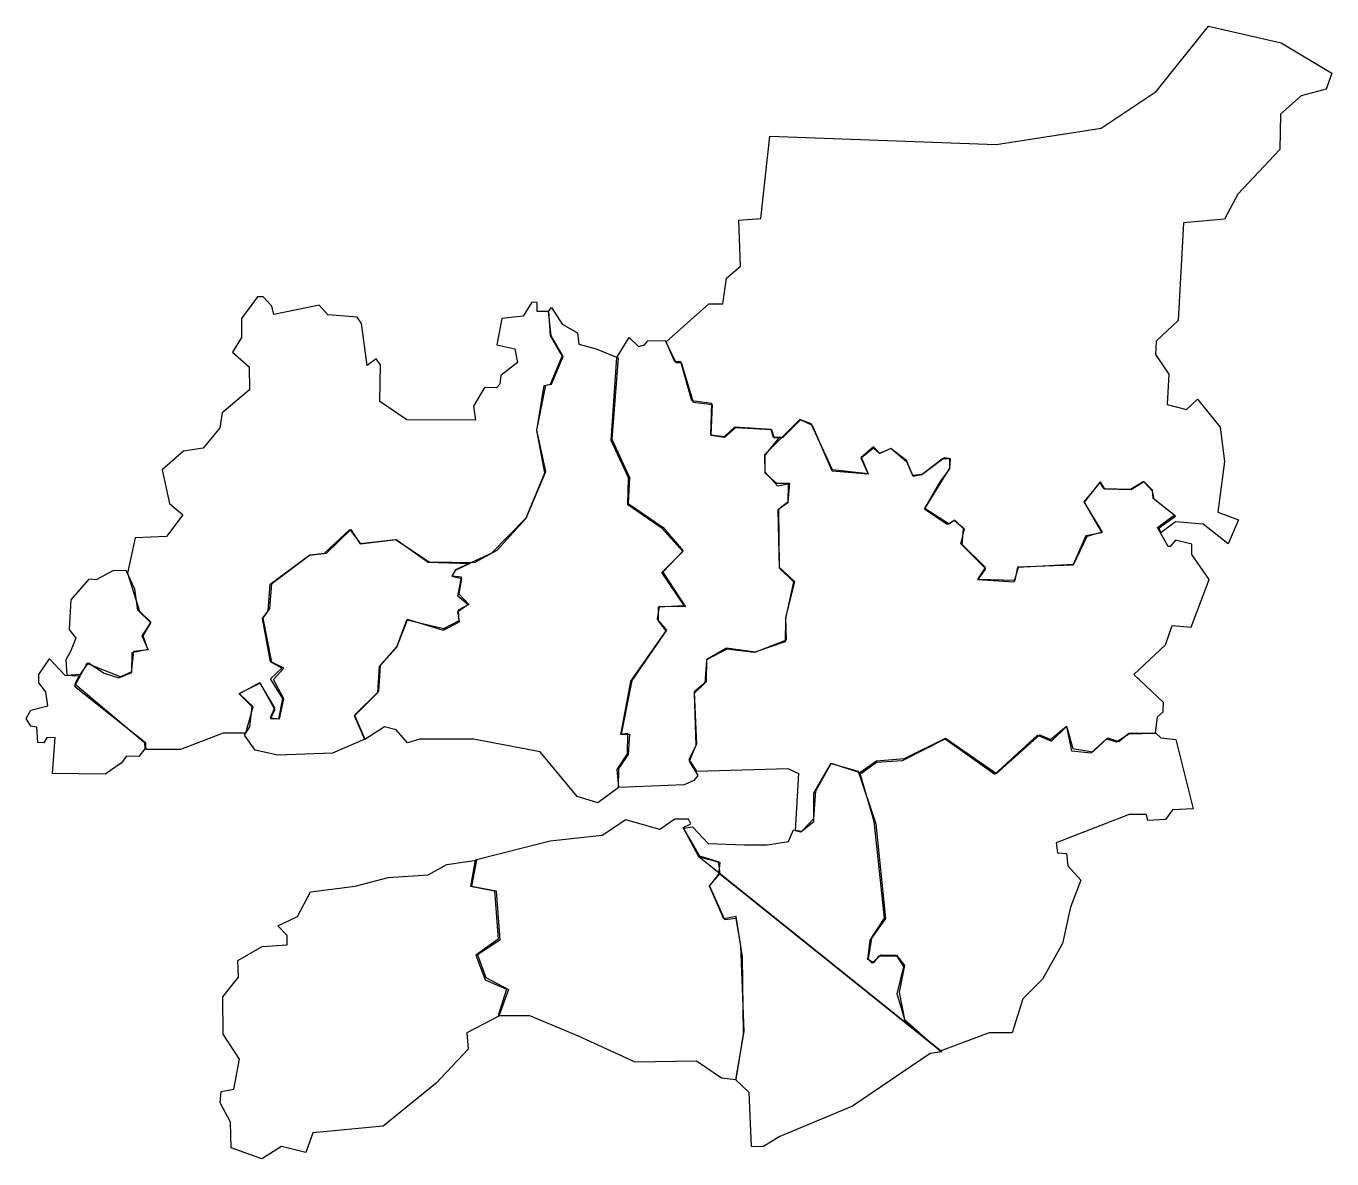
# Model space of a CAD drawing. Extents: x -55 to 304, y 253 to 565.
import ezdxf

# ---------------------------------------------------------------- set-up
doc = ezdxf.new("R2010")
doc.units = 0
doc.layers.add('Layer_1', color=7, linetype='CONTINUOUS')

msp = doc.modelspace()

# ---------------------------------------------------------------- linework, layer by layer
at = {"layer": 'Layer_1', "color": 7}
for points in [[(149.098512, 534.572724), (211.323912, 532.350396), (240.214272, 536.79506), (255.36656, 546.896588), (269.710728, 564.877308), (289.711752, 560.230604), (303.651856, 551.947348), (302.035608, 547.502684), (295.166576, 545.684404), (289.50972, 540.633644), (289.307688, 530.93618), (277.791952, 518.612316), (274.1554, 511.743284), (262.841696, 510.733124), (261.42748, 483.863068), (255.36656, 478.206212), (255.164536, 474.569668), (258.80108, 469.114844), (258.397024, 460.831588), (263.649816, 459.41738), (266.680272, 462.245804), (272.943216, 454.568644), (274.1554, 445.073212), (272.337128, 431.133108), (277.993984, 429.112804), (275.165552, 422.445796), (268.29652, 427.90062), (260.61936, 428.506708), (256.578744, 425.476252), (256.174688, 426.890468), (260.61936, 430.122956), (254.55844, 434.971684), (254.356408, 437.19402), (251.932048, 439.618388), (248.295496, 437.396052), (241.0224, 437.598084), (239.810216, 439.416356), (235.567576, 433.961532), (240.416304, 425.476252), (235.971632, 424.668132), (232.53712, 416.78894), (217.384824, 415.98082), (216.172648, 411.940212), (206.273152, 412.5463), (208.495488, 415.576756), (201.626448, 422.445796), (202.6366, 426.486404), (199.808176, 428.910772), (198.39396, 427.90062), (191.726952, 432.14326), (196.171624, 439.82042), (198.595992, 443.052908), (198.798024, 445.881332), (197.181776, 446.083364), (190.918832, 441.43666), (188.494464, 441.032604), (186.878224, 444.87118), (182.433552, 448.709764), (179.403096, 447.295548), (177.584816, 449.11382), (174.150296, 446.083364), (176.170608, 441.638692), (166.271112, 442.446812), (160.816288, 454.972708), (157.5838, 456.588948), (152.735064, 451.74022), (150.108672, 451.74022), (149.502576, 453.962556), (139.401048, 454.568644), (136.572624, 451.942252), (132.936072, 452.346308), (133.138104, 461.03362), (127.68328, 461.841748), (124.652824, 472.549364), (123.036584, 472.549364), (120.612216, 478.004188), (132.329984, 488.509772), (136.16856, 488.509772), (137.178712, 495.580836), (141.017296, 498.813324), (140.613232, 511.541252), (146.674152, 511.945308), (149.098512, 534.572724)], [(-22.526402, 365.978268), (-12.828938, 365.978268), (-1.111168, 370.523956), (5.050763, 370.523956), (7.071068, 377.59502), (3.232488, 381.332588), (8.889342, 384.161012), (12.929953, 377.392988), (11.71777, 374.564564), (14.344166, 374.362532), (15.455334, 379.817356), (12.626907, 385.171164), (15.455334, 388.302636), (12.222846, 389.918884), (9.79848, 402.040716), (11.616754, 404.667108), (12.222846, 411.536148), (22.526402, 419.314324), (27.274118, 419.920412), (33.941126, 426.385388), (36.365492, 422.546812), (46.163971, 423.65798), (55.457375, 417.496044), (67.882251, 417.29402), (74.145197, 420.72854), (82.1254, 429.51686), (87.580224, 442.345804), (85.054848, 453.760524), (87.580224, 466.084388), (89.095456, 466.387428), (92.327944, 473.963572), (88.99444, 479.721444), (88.287336, 486.388452), (85.155856, 486.388452), (85.155856, 488.81282), (83.640632, 488.913836), (81.31728, 485.075252), (75.458395, 484.469164), (74.044182, 477.19606), (78.993929, 476.084892), (79.701036, 472.347332), (75.15535, 468.811796), (74.852304, 466.387428), (73.943166, 465.377276), (70.710678, 465.478292), (67.680221, 460.326516), (68.185297, 456.48794), (49.295444, 456.588948), (41.92133, 461.639716), (42.123362, 471.741236), (40.911178, 473.357484), (38.385797, 471.539212), (36.870568, 483.054948), (35.658385, 484.772204), (27.577165, 485.479316), (25.253814, 488.105708), (12.727922, 485.580332), (12.222846, 487.802668), (9.79848, 490.42906), (8.283251, 490.42906), (3.83858, 484.469164), (3.83858, 479.216372), (1.414214, 475.175756), (5.9599, 471.135148), (6.060915, 464.872204), (-1.414214, 458.508244), (-2.12132, 454.366612), (-6.667007, 448.81078), (-12.12183, 448.002652), (-17.980715, 442.850876), (-15.96041, 433.557476), (-12.222846, 430.426004), (-16.768532, 424.4661), (-25.354829, 424.163052), (-27.47615, 414.364572), (-24.142646, 403.960004), (-21.112188, 400.929548), (-23.536554, 397.19198), (-21.819295, 393.353404), (-25.859906, 392.848324), (-26.465997, 387.191468), (-29.395439, 385.878276), (-38.688842, 389.51482), (-42.022346, 383.352892), (-22.526402, 367.79654), (-22.526402, 365.978268)], [(107.379216, 355.371668), (101.823376, 351.230044), (96.16652, 352.9473), (85.963984, 365.271164), (67.680221, 368.705676), (52.931994, 368.705676), (49.497475, 367.695524), (46.366002, 371.332076), (43.133514, 372.140196), (37.779706, 368.604668), (34.951278, 375.17066), (41.315239, 381.53462), (41.820315, 388.7067), (46.568033, 394.161524), (49.396459, 401.737668), (59.295954, 398.707212), (63.841641, 401.030564), (63.336565, 403.858988), (66.063977, 405.778276), (63.336565, 408.101628), (64.346718, 413.253404), (61.821336, 413.556452), (62.831489, 415.374724), (72.629968, 419.920412), (82.1254, 429.617876), (87.277184, 442.042756), (85.054848, 453.659508), (87.075152, 465.983372), (88.792408, 466.387428), (92.024896, 474.064588), (88.792408, 479.721444), (88.388344, 486.590484), (89.095456, 487.49962), (92.024896, 482.852916), (96.267536, 480.529564), (96.570584, 477.398092), (101.419312, 476.084892), (107.379216, 473.660532), (105.66196, 451.23514), (110.510688, 440.729556), (110.20764, 433.557476), (119.70308, 427.0925), (125.258912, 420.526508), (119.70308, 414.66762), (125.966024, 405.172188), (118.692928, 405.273204), (118.187848, 401.737668), (120.713232, 398.707212), (111.217792, 384.868124), (108.288352, 370.119892), (110.510688, 370.119892), (110.20764, 364.564052), (107.480232, 360.62446), (107.379216, 355.371668)], [(120.309168, 478.408244), (123.238608, 472.347332), (124.75384, 472.347332), (128.087344, 461.437684), (133.23912, 460.831596), (132.936072, 452.346308), (136.67364, 451.841236), (139.704096, 454.467628), (149.603592, 453.962556), (150.20968, 451.74022), (151.724912, 451.74022), (147.78532, 446.891484), (147.78532, 442.244788), (151.21984, 438.406204), (154.14928, 439.0123), (154.048264, 433.7595), (151.320848, 431.840212), (151.724912, 415.879804), (155.664504, 412.041228), (153.442168, 401.9397), (153.34116, 395.474724), (144.754856, 392.545276), (137.279728, 393.45442), (131.723896, 390.524972), (131.218816, 384.161012), (128.289376, 381.332588), (128.794448, 366.98842), (126.976176, 362.644764), (129.299528, 358.705172), (128.18836, 357.391972), (125.56196, 356.179788), (107.581248, 355.472684), (107.177184, 360.422428), (110.005616, 364.665068), (110.106624, 370.321924), (108.187336, 370.018876), (110.914752, 384.666092), (120.612216, 398.50518), (118.490896, 401.333604), (118.490896, 405.172188), (125.56196, 405.475236), (119.400032, 414.566604), (125.157904, 420.324476), (119.501048, 426.688436), (110.106624, 433.153412), (110.308656, 440.62854), (105.459928, 450.9321), (107.076168, 473.761548), (110.409672, 479.216372), (113.036072, 476.792004), (114.652312, 477.19606), (115.561448, 478.307228), (120.309168, 478.408244)], [(255.164536, 370.42294), (255.669608, 374.867612), (257.285856, 376.28182), (257.386872, 378.807204), (249.204632, 386.484364), (257.891944, 394.666604), (259.710216, 400.020412), (264.963016, 399.515332), (269.91276, 412.647316), (265.16504, 419.516356), (265.16504, 422.34478), (260.61936, 423.455948), (259.205144, 421.738692), (258.599056, 421.738692), (255.669608, 426.991484), (260.316312, 430.324988), (254.760472, 434.76966), (254.356408, 436.991996), (251.932048, 439.517372), (248.497528, 437.295036), (241.224432, 437.497068), (240.012248, 439.517372), (235.46656, 434.062548), (240.51732, 425.678284), (236.27468, 424.4661), (232.53712, 416.586908), (217.1828, 416.081836), (216.475688, 412.344268), (206.273152, 412.647316), (208.394472, 415.98082), (202.030512, 422.243764), (202.333552, 426.58742), (200.010208, 429.011788), (197.88888, 427.799604), (191.625936, 432.042244), (198.595992, 443.25494), (198.595992, 445.780316), (196.575688, 445.881332), (191.019848, 441.537676), (188.393448, 441.234636), (186.676192, 445.37626), (182.433552, 448.709764), (179.30208, 447.295548), (177.584816, 448.81078), (174.352328, 446.083364), (176.170608, 441.739708), (166.372128, 442.850876), (160.51324, 455.47778), (157.381768, 456.689964), (147.684304, 446.9925), (147.78532, 442.042756), (150.916792, 439.113316), (154.553336, 439.113316), (154.048264, 433.961532), (151.52288, 431.941228), (151.724912, 416.081836), (155.866536, 412.142236), (153.442168, 402.141732), (153.6442, 395.979796), (145.15892, 392.646292), (137.077704, 393.75746), (131.723896, 390.625988), (131.62288, 384.46406), (128.289376, 381.736644), (128.99648, 367.291468), (126.87516, 363.149844), (128.99648, 359.917356), (154.048264, 360.62446), (156.977704, 359.31126), (156.068568, 343.6539), (157.684816, 343.249836), (161.220344, 346.07826), (161.220344, 353.856436), (165.968064, 362.139692), (174.352328, 359.412276), (178.493952, 362.442732), (185.565024, 362.846796), (197.282792, 368.806692), (211.020864, 359.109228), (222.73864, 369.816844), (226.577216, 368.200604), (230.71884, 372.241212), (232.03204, 365.574204), (237.486864, 364.968116), (241.729504, 368.806692), (244.45692, 367.998572), (247.790416, 370.220908), (255.164536, 370.42294)], [(37.779706, 368.705676), (28.890363, 364.8671), (13.83909, 364.36202), (7.576144, 365.67522), (4.646702, 369.816844), (6.161931, 372.140196), (6.768022, 377.59502), (3.232488, 381.231572), (8.889342, 384.363044), (13.030968, 376.7869), (11.818785, 374.463548), (14.142136, 374.362532), (15.253303, 379.918372), (11.818785, 385.373196), (14.950258, 388.302636), (11.818785, 390.0199), (9.596449, 401.9397), (11.212694, 404.06102), (11.71777, 411.334116), (22.627417, 419.41534), (26.668027, 419.920412), (33.63808, 426.385388), (36.567522, 422.445796), (46.366002, 423.65798), (55.154329, 417.395036), (66.670068, 417.091988), (62.629458, 415.1727), (61.720321, 413.556452), (64.346718, 412.950364), (63.63961, 408.707724), (66.367022, 405.778276), (63.43758, 404.263052), (63.63961, 401.333604), (59.39697, 399.111268), (49.396459, 401.43462), (46.467017, 393.959492), (42.022346, 389.009748), (41.51727, 381.83766), (34.951278, 375.372684), (37.779706, 368.705676)], [(-40.406102, 386.58538), (-38.183766, 389.716852), (-33.941126, 386.888428), (-29.900515, 385.575228), (-26.263966, 387.09046), (-26.162951, 392.545276), (-21.92031, 393.45442), (-23.132494, 397.19198), (-21.112188, 400.727516), (-24.647722, 404.263052), (-25.455844, 410.020916), (-27.88021, 415.1727), (-31.516759, 415.071684), (-36.062446, 412.5463), (-38.082751, 412.748332), (-43.032498, 407.091476), (-43.537574, 398.909244), (-41.7193, 396.484876), (-43.133514, 392.848324), (-44.446712, 390.524972), (-44.143666, 386.383348), (-40.406102, 386.58538)], [(-22.728432, 366.079284), (-24.344676, 363.957964), (-27.779195, 364.05898), (-29.193409, 362.139692), (-33.63808, 359.109228), (-48.083262, 359.31126), (-47.376154, 369.210756), (-49.699506, 369.10974), (-50.507627, 367.695524), (-52.123871, 367.79654), (-52.426917, 372.03918), (-54.043162, 372.342228), (-55.356359, 374.463548), (-54.043162, 376.685884), (-49.396459, 377.898068), (-49.901536, 381.736644), (-51.820826, 384.262028), (-51.820826, 386.484364), (-48.891383, 390.82802), (-44.749758, 386.383348), (-40.810163, 386.181316), (-41.92133, 383.95898), (-22.829447, 367.79654), (-22.728432, 366.079284)], [(255.164536, 370.523956), (256.578744, 369.10974), (260.720376, 368.604668), (265.468088, 349.613796), (259.811232, 349.310748), (257.891944, 346.684356), (253.043216, 346.381308), (252.639152, 347.997556), (247.891432, 347.997556), (227.890416, 340.21938), (228.193464, 337.491964), (230.71884, 337.289932), (231.021888, 333.85542), (234.65844, 329.91582), (231.830008, 322.541708), (229.607672, 312.541196), (224.051832, 302.742716), (218.698024, 297.287892), (215.768584, 287.994492), (209.404624, 287.994492), (195.969592, 282.943732), (186.272128, 291.530028), (184.150808, 298.702108), (185.96908, 306.177236), (184.150808, 309.005668), (178.999032, 309.005668), (177.584816, 307.187388), (176.069592, 308.096524), (176.67568, 313.450332), (180.615272, 319.511252), (178.797, 336.78486), (177.786848, 346.07826), (173.847256, 359.614308), (178.493952, 362.74578), (186.171112, 363.452884), (197.383808, 369.008724), (211.424928, 359.31126), (223.344728, 369.91786), (226.274168, 368.604668), (230.71884, 372.342228), (232.436104, 366.1803), (237.890928, 365.271164), (242.032552, 369.10974), (245.063008, 368.099588), (247.790416, 370.42294), (255.164536, 370.523956)], [(129.602568, 336.380796), (125.359928, 344.259988), (127.885312, 344.664052), (132.127952, 340.017348), (142.128464, 339.7143), (148.391408, 339.7143), (154.250296, 340.623436), (155.664504, 343.754908), (157.88684, 343.451868), (161.220344, 346.886388), (161.725424, 354.563548), (165.968064, 362.038676), (173.443192, 359.917356), (178.291928, 345.472172), (180.91832, 319.410236), (177.079744, 313.955412), (176.170608, 308.298556), (177.281768, 307.086372), (179.60512, 309.409724), (183.948776, 309.308708), (186.171112, 306.480284), (184.655888, 299.106172), (186.272128, 291.125964), (196.373656, 282.7417)], [(139.857144, 275.14286), (141.857144, 287.571428), (141.571432, 308.85714), (139.857144, 320.000004), (136.428568, 319.285716), (132.571432, 328.285716), (135.142856, 331.571428), (135.428568, 334.85714), (129.857144, 336.571428), (125.285712, 344.428572), (127.428568, 345.428572), (126.714288, 346.714284), (123, 346.714284), (118.857144, 343.85714), (109.571432, 346.571428), (103, 342.285716), (88.714288, 340.714284), (68.142858, 335.428572), (66.857143, 328.285716), (73.428571, 327.000004), (74.428571, 313.714284), (68.285714, 309.285716), (70.857143, 302.571428), (76.714286, 300.000004), (74.428571, 292.714284), (83, 292.714284), (96.428568, 287.14286), (112, 280.000004), (129, 280.285716), (135.857144, 275.571428), (139.857144, 275.14286)], [(68.428571, 335.428572), (67.142858, 328.285716), (73.857143, 327.000004), (74.857143, 313.428572), (68.714286, 309.428572), (71, 303.14286), (77.285714, 299.85714), (74.571429, 292.571428), (65.857143, 288.000004), (66.142858, 283.428572), (57.428571, 274.14286), (42.857143, 262.285716), (23.428571, 260.428572), (21.571429, 255.000004), (14.857143, 256.714284), (9.428571, 253.285716), (1, 256.285716), (0.857143, 263.428572), (-2, 268.714284), (-1.714286, 271.85714), (1.714286, 272.428572), (3.285714, 280.714284), (-1.142857, 287.571428), (-1.285714, 297.85714), (3, 303.285716), (2.857143, 307.85714), (9.571429, 311.714284), (16.428571, 312.14286), (16.428571, 314.714284), (13.857143, 317.428572), (19.285714, 320.000004), (22.857143, 326.714284), (35.142858, 328.285716), (44.142858, 330.714284), (55.142858, 331.428572), (60.285714, 334.285716), (68.428571, 335.428572)], [(196.373656, 282.7417), (193.242184, 282.23662), (171.826952, 267.791444), (151.825928, 259.407172), (147.179224, 256.578748), (144.047752, 256.679764), (143.441664, 271.529004), (139.805112, 275.06454), (142.027448, 288.29754), (141.118312, 311.935108), (139.906128, 319.410236), (136.774656, 319.006172), (132.532016, 328.501612), (135.36044, 331.7341)]]:
    msp.add_lwpolyline(points, close=True, dxfattribs=at)
for points in [[(134.855368, 334.966588), (134.451304, 334.966588), (129.602568, 336.380796), (129.602568, 336.380796)], [(135.36044, 331.7341), (135.36044, 331.7341), (135.259424, 334.966588), (134.855368, 334.966588)]]:
    msp.add_open_spline(points, degree=3, dxfattribs=at)

doc.saveas('drawing.dxf')
